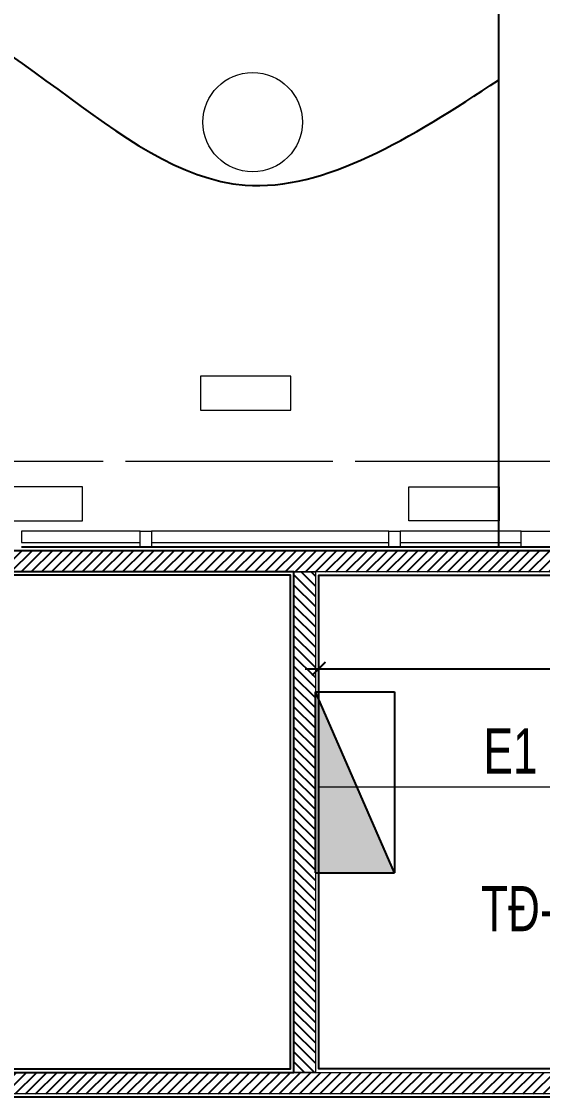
# Model space of a CAD drawing. Header units: millimetres. Extents: x -343543 to 400519, y -115663 to 104219.
# Drawn here: x -161333 to -159028, y 7192 to 11946 of the extents above; entities that cross this region are included whole.
import ezdxf
from ezdxf.xclip import XClip

# ---------------------------------------------------------------- set-up
doc = ezdxf.new("R2010")
doc.units = ezdxf.units.MM
doc.header["$XCLIPFRAME"] = 0
doc.linetypes.add('XREF MAT BANG TUONG XAY$0$CENTER', pattern=[50.800000000000004, 31.75, -6.35, 6.35, -6.35])
doc.layers.get('0').update_dxf_attribs({"color": 231, "lineweight": 0})
doc.layers.get('DefPoints').update_dxf_attribs({"color": 191})
for name, color, linetype, lineweight in [('A-PATT', 252, 'Continuous', 9), ('A-SYMBOLS', 10, 'Continuous', 13), ('E - EQ', 10, 'Continuous', 25), ('kata_dim', 231, 'Continuous', 0), ('SME-E-COND-LTG', 51, 'Continuous', 18), ('XREF MAT BANG TUONG XAY$0$01.Xref _MB T1$0$A-WALL-INT', 8, 'Continuous', 9), ('XREF MAT BANG TUONG XAY$0$A-FINE', 8, 'Continuous', 25), ('XREF MAT BANG TUONG XAY$0$A-GRID', 8, 'XREF MAT BANG TUONG XAY$0$CENTER', 15), ('XREF MAT BANG TUONG XAY$0$A-WALL-INT', 8, 'Continuous', 9)]:
    doc.layers.add(name, color=color, linetype=linetype, lineweight=lineweight)
for name, color, linetype in [('E-text', 3, 'Continuous'), ('XREF MAT BANG TUONG XAY$0$A-FNSH', 8, 'Continuous'), ('XREF MAT BANG TUONG XAY$0$A-FURN', 8, 'Continuous'), ('XREF MAT BANG TUONG XAY$0$A-PATT', 8, 'Continuous')]:
    doc.layers.add(name, color=color, linetype=linetype)
doc.styles.add('SM-DIMTEXT', font='SME.shx', dxfattribs={"width": 0.7})
doc.styles.add('SM-TEXTTITLE', font='arial.ttf', dxfattribs={"width": 0.7, "height": 600})
doc.dimstyles.new('SDIM-100', dxfattribs={"dimscale": 100, "dimtxt": 2, "dimasz": 0.6, "dimexe": 0.6, "dimexo": 0.2, "dimgap": 0.5, "dimtad": 1, "dimdec": 0, "dimzin": 12, "dimtxsty": 'SM-DIMTEXT', "dimblk": 'ARCHTICK', "dimblk1": 'ARCHTICK', "dimblk2": 'ARCHTICK', "dimcen": 0.12, "dimdle": 0.6, "dimclrd": 7, "dimclre": 8, "dimadec": 0, "dimazin": 3, "dimtfac": 2, "dimtix": 1, "dimtmove": 1, "dimatfit": 3, "dimfxl": 1, "dimtzin": 0, "dimarcsym": 1})

# ---------------------------------------------------------------- blocks, each defined once
blk = doc.blocks.new('XREF MAT BANG TUONG XAY$0$00.xref_IKIGAI_Truc')
at = {"layer": 'XREF MAT BANG TUONG XAY$0$A-GRID', "color": 8, "ltscale": 20}
blk.add_lwpolyline([(-2907.525181142613, 10000), (42750.0013740146, 10000)], dxfattribs=at)
blk = doc.blocks.new('XREF MAT BANG TUONG XAY$0$xref_IKIGAI_Cot')
at = {"layer": 'XREF MAT BANG TUONG XAY$0$A-GRID', "color": 8, "ltscale": 20}
blk.add_lwpolyline([(-2907.525181142613, 10000), (42750.0013740146, 10000)], dxfattribs=at)
blk = doc.blocks.new('*U239')
at = {"layer": 'XREF MAT BANG TUONG XAY$0$A-PATT'}
h = blk.add_hatch(dxfattribs=at)
h.set_pattern_fill('ANSI31', color=8, scale=10)
h.set_pattern_definition([(45, (43066.79105138639, -11178.56439682681), (-22.45064030267288, 22.45064030267288), [])])
h.paths.add_polyline_path([(-38.69831128977239, 47.5), (7581.30310214434, 47.5), (7581.30310214434, -47.5), (-38.69831128977239, -47.5)])
at = {"layer": 'XREF MAT BANG TUONG XAY$0$A-WALL-INT', "color": 8}
blk.add_lwpolyline([(-38.69831128977239, 47.5), (7581.30310214434, 47.5), (7581.30310214434, -47.5), (-38.69831128977239, -47.5)], close=True, dxfattribs=at)
blk = doc.blocks.new('*U240')
at = {"layer": 'XREF MAT BANG TUONG XAY$0$A-PATT'}
h = blk.add_hatch(dxfattribs=at)
h.set_pattern_fill('ANSI31', color=8, scale=10)
h.set_pattern_definition([(45, (37661.78963755899, -11178.56439682681), (-22.45064030267288, 22.45064030267288), [])])
h.paths.add_polyline_path([(-38.69831128977239, 47.5), (2176.301688316938, 47.5), (2176.301688316938, -47.5), (-38.69831128977239, -47.5)])
at = {"layer": 'XREF MAT BANG TUONG XAY$0$A-WALL-INT', "color": 8}
blk.add_lwpolyline([(-38.69831128977239, 47.5), (2176.301688316938, 47.5), (2176.301688316938, -47.5), (-38.69831128977239, -47.5)], close=True, dxfattribs=at)
blk = doc.blocks.new('*U241')
at = {"layer": 'XREF MAT BANG TUONG XAY$0$A-PATT'}
h = blk.add_hatch(dxfattribs=at)
h.set_pattern_fill('ANSI31', color=8, scale=10)
h.set_pattern_definition([(45, (42656.79104378114, -11178.56439682681), (-22.45064030267288, 22.45064030267288), [])])
h.paths.add_polyline_path([(-38.69831128977239, 47.5), (7171.30309453909, 47.5), (7171.30309453909, -47.5), (-38.69831128977239, -47.5)])
at = {"layer": 'XREF MAT BANG TUONG XAY$0$A-WALL-INT', "color": 8}
blk.add_lwpolyline([(-38.69831128977239, 47.5), (7171.30309453909, 47.5), (7171.30309453909, -47.5), (-38.69831128977239, -47.5)], close=True, dxfattribs=at)
blk = doc.blocks.new('XREF MAT BANG NOI THAT')
at = {"color": 8}
for points in [[(20791.93670477864, 10226.06938306557), (21191.93670477864, 10226.06938306557), (21191.93670477864, 10376.06938306557), (20791.93670477864, 10376.06938306557)], [(19870.4709768857, 9736.63515880413), (20270.4709768857, 9736.63515880413), (20270.4709768857, 9886.63515880413), (19870.4709768857, 9886.63515880413)], [(22113.40243267157, 9736.63515880413), (21713.40243267157, 9736.63515880413), (21713.40243267157, 9886.63515880413), (22113.40243267157, 9886.63515880413)]]:
    blk.add_lwpolyline(points, close=True, dxfattribs=at)
blk.add_circle((21022.60023566248, 11500.3672023488), 220, dxfattribs=at)
blk = doc.blocks.new('01.Xref _MB T1')
at = {"layer": 'XREF MAT BANG TUONG XAY$0$01.Xref _MB T1$0$A-WALL-INT', "color": 8}
for points in [[(20000.00141308866, 9639.999989431813), (20525.00141308866, 9639.999989431813), (20525.00141308866, 9689.999989431813), (20000.00141308866, 9689.999989431813)], [(20575.00141308866, 9619.999989421216), (20525.00141308866, 9619.999989421216), (20525.00141308866, 9689.999989431813), (20575.00141308866, 9689.999989431813)], [(20575.00141308866, 9639.999989431813), (21625.00141308866, 9639.999989431813), (21625.00141308866, 9689.999989431813), (20575.00141308866, 9689.999989431813)], [(21675.00141308866, 9619.999989421216), (21625.00141308866, 9619.999989421216), (21625.00141308866, 9689.999989431813), (21675.00141308866, 9689.999989431813)], [(21675.00141308866, 9639.999989431813), (22210.00141308866, 9639.999989431813), (22210.00141308866, 9689.999989431813), (21675.00141308866, 9689.999989431813)], [(22210.00141308866, 9689.999989421216), (23450.01062877173, 9689.999989421216), (23450.01062877173, 9619.999989421216), (22210.00141308866, 9619.999989421216)]]:
    blk.add_lwpolyline(points, close=True, dxfattribs=at)
at = {"layer": 'XREF MAT BANG TUONG XAY$0$A-FINE', "color": 8}
for points in [[(16189.99999931683, 9604.999989421216), (23810.00141265388, 9604.999989421216), (23810.00141265644, 14605.00000237583), (16189.99999931939, 14605.00000237583)], [(21205.0001108859, 9510.000002499848), (16189.99072870137, 9510.000002499848), (16189.99072876283, 7294.999999227872), (21205.00011094736, 7294.999999227872)]]:
    blk.add_lwpolyline(points, close=True, dxfattribs=at)
at = {"layer": 'XREF MAT BANG TUONG XAY$0$A-FNSH', "color": 8}
for points in [[(23810.01068324504, 8435.000970231877), (23920.00211191265, 8435.000970228824), (23920.00142163211, 9495.000017703716), (24114.9915870478, 9494.989748242215), (24114.9915048715, 9619.989736890011), (23920.00139505479, 9620.0000121524), (23919.99909035853, 11570.00001879016), (23795.00142333847, 11570.00001879009), (23795.00141266092, 10214.99998942119), (23490.01062877173, 10214.99998942118), (23490.01062877173, 9619.999989421216), (20000.0099798869, 9619.999989421216)], [(23919.99202244958, 7525.001003425557), (23919.99202252619, 7184.990693395906), (16079.99939583792, 7185.000007211183), (16079.99939583792, 7530.000960061545), (16204.9907282335, 7530.000960061545), (16204.9907282335, 7424.999989391385), (16409.99072956376, 7424.999989391385), (16409.99072956376, 7309.999999231293), (21190.00011095132, 7310.000000321717), (21190.00011152849, 9495.000002499433), (16204.99071884021, 9495.000002361105), (16204.99071884021, 8430.000960061545)], [(23794.99213549109, 7520.000897501001), (23794.99213549109, 7424.999989391383), (23589.99213539262, 7424.999989391385), (23589.99213539262, 7310.000001368795), (21315.00010991409, 7310.000000373273), (21315.00010954468, 9494.999984810442), (23794.98287727367, 9494.997038621268), (23794.98287727367, 8430.000924782056)]]:
    blk.add_lwpolyline(points, dxfattribs=at)
at = {"layer": 'XREF MAT BANG TUONG XAY$0$A-FURN', "color": 8}
blk.add_line((22110.00141308866, 14590.00000236339), (22110.00141308866, 9619.999989421216), dxfattribs=at)
blk.add_open_spline([(17889.99999888718, 11676.91984259911), (18315.60651568567, 11925.73999936744), (19622.3845316965, 12495.27143981166), (20709.94153805038, 10808.31125225806), (21723.40813033104, 11430.73323847186), (22110.00141308866, 11685.87390609351)], degree=3, knots=[94.75599971419908, 94.75599971419908, 94.75599971419908, 94.75599971419908, 1401.904170162886, 3448.737762724028, 4698.055798347302, 4698.055798347302, 4698.055798347302, 4698.055798347302], dxfattribs=at)
at = {"color": 8}
blk.add_blockref('XREF MAT BANG TUONG XAY$0$00.xref_IKIGAI_Truc', (0.000109863918623887, 0), dxfattribs=at)
ref = blk.add_blockref('XREF MAT BANG TUONG XAY$0$xref_IKIGAI_Cot', (-0.009273172880057245, -1.075099498848431e-05), dxfattribs=at)
XClip(ref).set_block_clipping_path([(-1610.3425959282936, -2225.6693134198044), (41829.12952086335, 21555.881957526355)])
at = {"layer": 'XREF MAT BANG TUONG XAY$0$A-FURN', "color": 8}
for name, p in [('*U239', (16228.69831050955, 9557.49999997342)), ('*U241', (16433.68904085353, 7247.499999512449))]:
    blk.add_blockref(name, p, dxfattribs=at)
at = {"layer": 'XREF MAT BANG TUONG XAY$0$A-FURN', "color": 8, "rotation": 270}
blk.add_blockref('*U240', (21252.50010954214, 9471.301688683647), dxfattribs=at)
at = {"layer": 'A-PATT', "color": 8}
blk.add_blockref('XREF MAT BANG NOI THAT', (0, 0), dxfattribs=at)
blk = doc.blocks.new('*U26')
h = blk.add_hatch(color=9)
h.dxf.hatch_style = 1
h.paths.add_polyline_path([(-350.0000000000002, 400.0000000000144), (1.77635683940025e-13, -399.9999999999854), (-1.77635683940025e-13, 400.0000000000146)])
for p, q in [((-349.9999999999998, -399.9999999999856), (-350.0000000000002, 400.0000000000144)), ((-350.0000000000002, 400.0000000000144), (1.77635683940025e-13, -399.9999999999854)), ((-1.77635683940025e-13, 400.0000000000146), (-350.0000000000002, 400.0000000000144)), ((-1.77635683940025e-13, 400.0000000000146), (1.77635683940025e-13, -399.9999999999854)), ((1.77635683940025e-13, -399.9999999999854), (-349.9999999999998, -399.9999999999856))]:
    blk.add_line(p, q)
blk = doc.blocks.new('_ArchTick')
at = {"color": 0, "linetype": 'ByBlock', "const_width": 0.15}
blk.add_lwpolyline([(-0.5, -0.5), (0.5, 0.5)], dxfattribs=at)
blk = doc.blocks.new('*D418')
at = {"layer": 'DefPoints', "color": 0, "linetype": 'Continuous', "ltscale": 1000, "transparency": 16777216}
for p in [(-156426.5722137495, 9081.584905263648), (-156426.5722137495, 8780.752905376225), (-160018.0753770598, 8557.648659902454)]:
    blk.add_point(p, dxfattribs=at)
at = {"layer": 'kata_dim', "color": 8, "linetype": 'Continuous', "lineweight": -2, "ltscale": 1000, "transparency": 16777216}
for p, q in [((-160018.0753770598, 8577.648659902454), (-160018.0753770598, 9141.584905263648)), ((-156426.5722137495, 8800.752905376225), (-156426.5722137495, 9141.584905263648))]:
    blk.add_line(p, q, dxfattribs=at)
at = {"layer": 'kata_dim', "color": 7, "linetype": 'Continuous', "lineweight": -2, "ltscale": 1000, "transparency": 16777216}
blk.add_line((-160078.0753770598, 9081.584905263648), (-156366.5722137495, 9081.584905263648), dxfattribs=at)
at = {"layer": 'kata_dim', "color": 7, "linetype": 'Continuous', "lineweight": -2, "ltscale": 1000, "transparency": 16777216, "xscale": 60, "yscale": 60, "zscale": 60, "rotation": 180}
blk.add_blockref('_ArchTick', (-160018.0753770598, 9081.584905263648), dxfattribs=at)
at = {"layer": 'kata_dim', "color": 7, "linetype": 'Continuous', "lineweight": -2, "ltscale": 1000, "transparency": 16777216, "xscale": 60, "yscale": 60, "zscale": 60}
blk.add_blockref('_ArchTick', (-156426.5722137495, 9081.584905263648), dxfattribs=at)
at = {"layer": 'kata_dim', "color": 0, "linetype": 'Continuous', "ltscale": 1000, "transparency": 16777216, "insert": (-158222.3237954046, 9231.584905263648), "char_height": 200, "attachment_point": 5, "style": 'SM-DIMTEXT'}
blk.add_mtext('3592', dxfattribs=at)

msp = doc.modelspace()

# ---------------------------------------------------------------- block references
at = {"layer": 'A-SYMBOLS'}
msp.add_blockref('01.Xref _MB T1', (-181333.0754867629, 2.91038304567337e-11), dxfattribs=at)

# ---------------------------------------------------------------- next in the draw order: linework, layer by layer
at = {"layer": 'SME-E-COND-LTG', "color": 1, "linetype": 'Continuous', "ltscale": 1000}
msp.add_line((-156426.3889947719, 8557.648660509696), (-160018.0753770598, 8557.648659902454), dxfattribs=at)

# ---------------------------------------------------------------- next in the draw order: block references
at = {"layer": 'E - EQ', "rotation": 180}
msp.add_blockref('*U26', (-160033.0753770171, 8578.502215151997), dxfattribs=at)

# ---------------------------------------------------------------- next in the draw order: texts
at = {"layer": 'E-text', "style": 'SM-TEXTTITLE', "width": 0.7}
for s, p in [('E1', (-159289.5811627473, 8617.6429219454)), ('TĐ-IKG', (-159300.7155460441, 7919.598197563126))]:
    msp.add_text(s, height=200, dxfattribs=at).set_placement(p)

# ---------------------------------------------------------------- next in the draw order: dimensions: what is measured, and where the dimension line sits
at = {"layer": 'kata_dim', "linetype": 'Continuous', "ltscale": 1000}
dim = msp.add_linear_dim(base=(-156426.5722137495, 9081.584905263648), p1=(-160018.0753770598, 8557.648659902454), p2=(-156426.5722137495, 8780.752905376225), dimstyle='SDIM-100', dxfattribs=at)
dim.commit()
dim.dimension.update_dxf_attribs({"geometry": '*D418', "text_midpoint": (-158222.3237954046, 9231.584905263648)})

doc.saveas('drawing.dxf')
